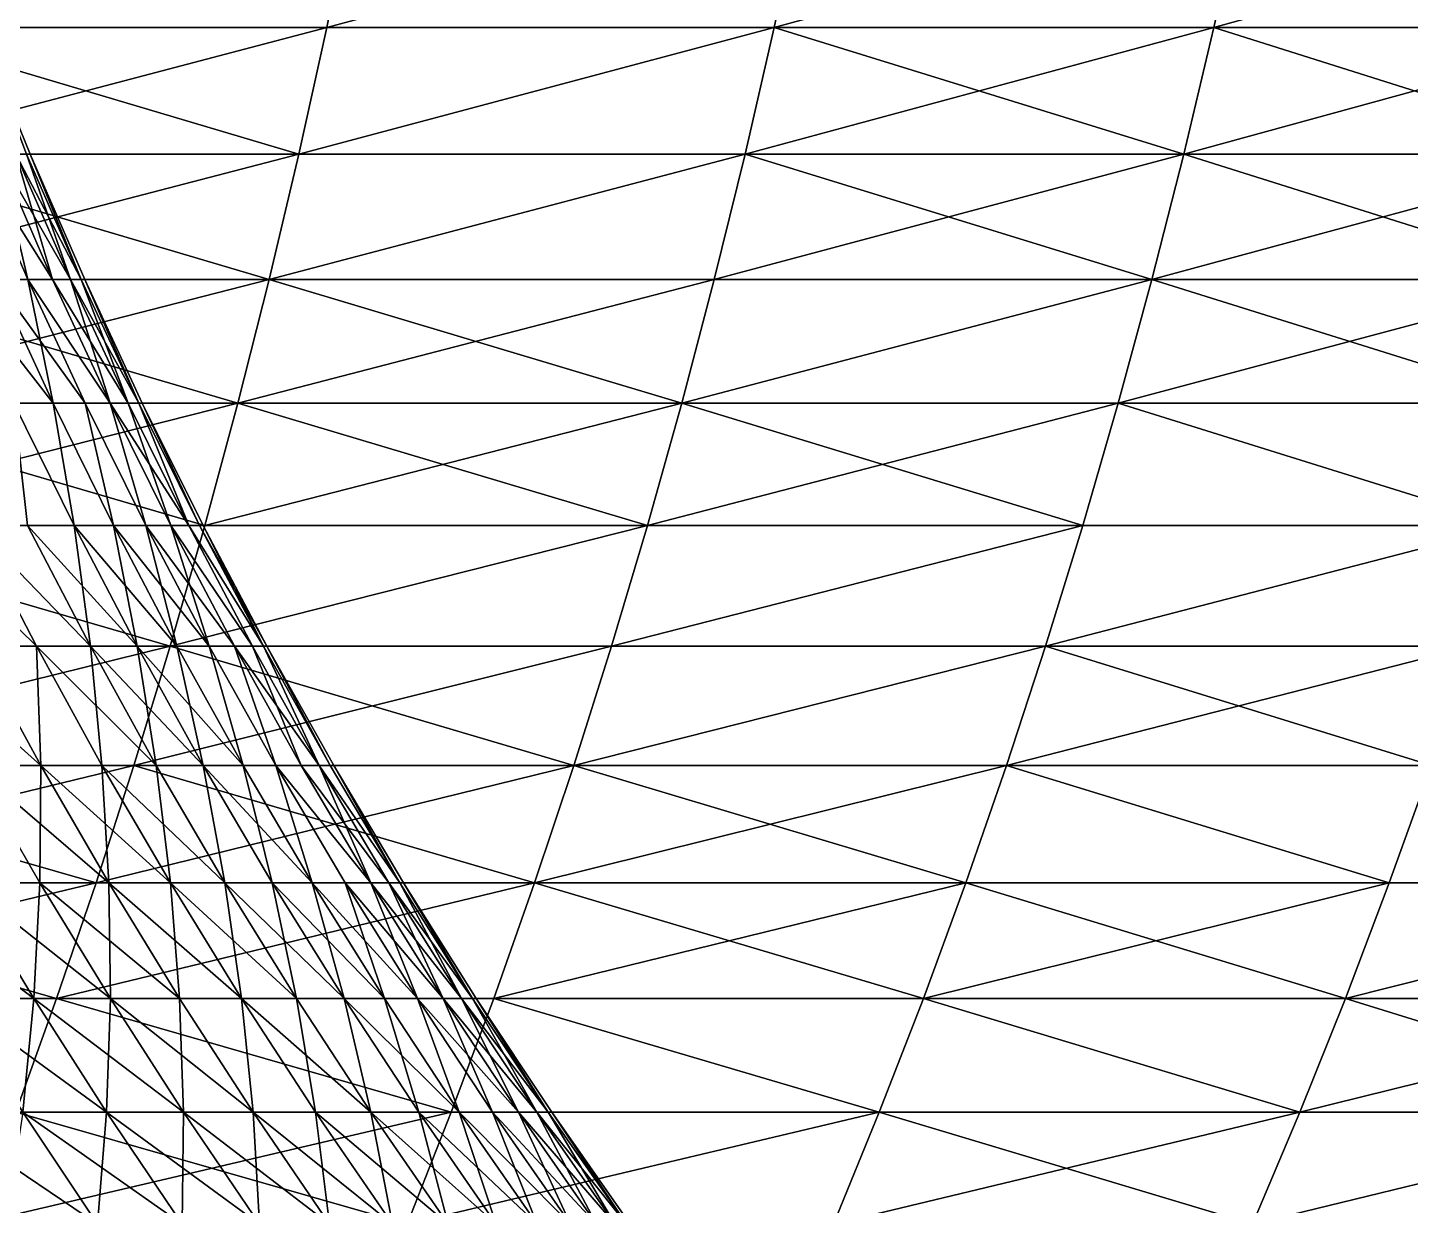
# Model space of a CAD drawing. Header units: millimetres. Extents: x -3250 to 8000, y -3250 to 3250.
# Drawn here: x 6462.5 to 6664.4, y -464.3 to -292.3 of the extents above; entities that cross this region are included whole.
import ezdxf

# ---------------------------------------------------------------- set-up
doc = ezdxf.new("R2010")
doc.units = ezdxf.units.MM
doc.header["$MEASUREMENT"] = 0
doc.layers.add('MESH_3D', color=2, linetype='CONTINUOUS')

msp = doc.modelspace()

# ---------------------------------------------------------------- linework, layer by layer
at = {"layer": 'MESH_3D'}
for points in [[(6509.97, -273.62, 25747.56), (6439.76, -292.27, 25783.34), (6506.14, -292.27, 25741.63)], [(6509.97, -273.62, 25747.56), (6443.44, -273.62, 25789.36), (6439.76, -292.27, 25783.34)], [(6575.45, -273.62, 25704.1), (6509.97, -273.62, 25747.56), (6506.14, -292.27, 25741.63)], [(6575.45, -273.62, 25704.1), (6506.14, -292.27, 25741.63), (6571.47, -292.27, 25698.27)], [(6639.82, -273.62, 25659.03), (6571.47, -292.27, 25698.27), (6635.7, -292.27, 25653.3)], [(6639.82, -273.62, 25659.03), (6575.45, -273.62, 25704.1), (6571.47, -292.27, 25698.27)], [(6703.04, -273.62, 25612.37), (6635.7, -292.27, 25653.3), (6698.78, -292.27, 25606.74)], [(6703.04, -273.62, 25612.37), (6639.82, -273.62, 25659.03), (6635.7, -292.27, 25653.3)], [(6439.76, -292.27, 916.66), (6502.07, -310.75, 964.69), (6435.84, -310.75, 923.07)], [(6506.14, -292.27, 25741.63), (6435.84, -310.75, 25776.93), (6502.07, -310.75, 25735.31)], [(6506.14, -292.27, 25741.63), (6439.76, -292.27, 25783.34), (6435.84, -310.75, 25776.93)], [(6439.76, -292.27, 916.66), (6506.14, -292.27, 958.37), (6502.07, -310.75, 964.69)], [(6462.3, -310.75, 3558.54), (6462.82, -310.75, 3600), (6455.3, -292.27, 3600)], [(6462.82, -310.75, 23100), (6455.3, -292.27, 3600), (6462.82, -310.75, 3600)], [(6462.82, -310.75, 23100), (6455.3, -292.27, 23100), (6455.3, -292.27, 3600)], [(6462.3, -310.75, 23141.46), (6455.3, -292.27, 23100), (6462.82, -310.75, 23100)], [(6502.07, -310.75, 964.69), (6571.47, -292.27, 1001.73), (6567.24, -310.75, 1007.94)], [(6506.14, -292.27, 958.37), (6571.47, -292.27, 1001.73), (6502.07, -310.75, 964.69)], [(6571.47, -292.27, 25698.27), (6502.07, -310.75, 25735.31), (6567.24, -310.75, 25692.06)], [(6571.47, -292.27, 25698.27), (6506.14, -292.27, 25741.63), (6502.07, -310.75, 25735.31)], [(6571.47, -292.27, 1001.73), (6631.31, -310.75, 1052.8), (6567.24, -310.75, 1007.94)], [(6635.7, -292.27, 25653.3), (6567.24, -310.75, 25692.06), (6631.31, -310.75, 25647.2)], [(6635.7, -292.27, 25653.3), (6571.47, -292.27, 25698.27), (6567.24, -310.75, 25692.06)], [(6571.47, -292.27, 1001.73), (6635.7, -292.27, 1046.7), (6631.31, -310.75, 1052.8)], [(6635.7, -292.27, 1046.7), (6694.24, -310.75, 1099.25), (6631.31, -310.75, 1052.8)], [(6698.78, -292.27, 25606.74), (6635.7, -292.27, 25653.3), (6631.31, -310.75, 25647.2)], [(6698.78, -292.27, 25606.74), (6631.31, -310.75, 25647.2), (6694.24, -310.75, 25600.75)], [(6635.7, -292.27, 1046.7), (6698.78, -292.27, 1093.26), (6694.24, -310.75, 1099.25)], [(6431.68, -329.03, 929.88), (6502.07, -310.75, 964.69), (6497.74, -329.03, 971.39)], [(6435.84, -310.75, 923.07), (6502.07, -310.75, 964.69), (6431.68, -329.03, 929.88)], [(6497.74, -329.03, 25728.61), (6435.84, -310.75, 25776.93), (6431.68, -329.03, 25770.12)], [(6502.07, -310.75, 25735.31), (6435.84, -310.75, 25776.93), (6497.74, -329.03, 25728.61)], [(6462.49, -329.03, 3433.64), (6458.17, -310.75, 3475.74), (6454.56, -310.75, 3434.44)], [(6457.83, -329.03, 3392.25), (6462.49, -329.03, 3433.64), (6454.56, -310.75, 3434.44)], [(6462.49, -329.03, 23266.36), (6457.83, -329.03, 23307.75), (6454.56, -310.75, 23265.56)], [(6466.12, -329.03, 23224.86), (6454.56, -310.75, 23265.56), (6458.17, -310.75, 23224.26)], [(6466.12, -329.03, 23224.86), (6462.49, -329.03, 23266.36), (6454.56, -310.75, 23265.56)], [(6466.12, -329.03, 3475.14), (6460.75, -310.75, 3517.12), (6458.17, -310.75, 3475.74)], [(6462.49, -329.03, 3433.64), (6466.12, -329.03, 3475.14), (6458.17, -310.75, 3475.74)], [(6468.72, -329.03, 23183.28), (6466.12, -329.03, 23224.86), (6458.17, -310.75, 23224.26)], [(6468.72, -329.03, 23183.28), (6458.17, -310.75, 23224.26), (6460.75, -310.75, 23182.88)], [(6468.72, -329.03, 3516.72), (6462.3, -310.75, 3558.54), (6460.75, -310.75, 3517.12)], [(6466.12, -329.03, 3475.14), (6468.72, -329.03, 3516.72), (6460.75, -310.75, 3517.12)], [(6470.28, -329.03, 23141.65), (6468.72, -329.03, 23183.28), (6460.75, -310.75, 23182.88)], [(6470.28, -329.03, 23141.65), (6460.75, -310.75, 23182.88), (6462.3, -310.75, 23141.46)], [(6470.28, -329.03, 3558.35), (6462.82, -310.75, 3600), (6462.3, -310.75, 3558.54)], [(6468.72, -329.03, 3516.72), (6470.28, -329.03, 3558.35), (6462.3, -310.75, 3558.54)], [(6470.28, -329.03, 23141.65), (6462.3, -310.75, 23141.46), (6462.82, -310.75, 23100)], [(6470.28, -329.03, 3558.35), (6470.8, -329.03, 3600), (6462.82, -310.75, 3600)], [(6470.8, -329.03, 23100), (6462.82, -310.75, 3600), (6470.8, -329.03, 3600)], [(6470.8, -329.03, 23100), (6462.82, -310.75, 23100), (6462.82, -310.75, 3600)], [(6470.28, -329.03, 23141.65), (6462.82, -310.75, 23100), (6470.8, -329.03, 23100)], [(6497.74, -329.03, 971.39), (6567.24, -310.75, 1007.94), (6562.74, -329.03, 1014.53)], [(6502.07, -310.75, 964.69), (6567.24, -310.75, 1007.94), (6497.74, -329.03, 971.39)], [(6567.24, -310.75, 25692.06), (6497.74, -329.03, 25728.61), (6562.74, -329.03, 25685.47)], [(6567.24, -310.75, 25692.06), (6502.07, -310.75, 25735.31), (6497.74, -329.03, 25728.61)], [(6562.74, -329.03, 1014.53), (6631.31, -310.75, 1052.8), (6626.65, -329.03, 1059.28)], [(6567.24, -310.75, 1007.94), (6631.31, -310.75, 1052.8), (6562.74, -329.03, 1014.53)], [(6626.65, -329.03, 25640.72), (6567.24, -310.75, 25692.06), (6562.74, -329.03, 25685.47)], [(6631.31, -310.75, 25647.2), (6567.24, -310.75, 25692.06), (6626.65, -329.03, 25640.72)], [(6631.31, -310.75, 1052.8), (6689.43, -329.03, 1105.61), (6626.65, -329.03, 1059.28)], [(6694.24, -310.75, 25600.75), (6626.65, -329.03, 25640.72), (6689.43, -329.03, 25594.39)], [(6694.24, -310.75, 25600.75), (6631.31, -310.75, 25647.2), (6626.65, -329.03, 25640.72)], [(6631.31, -310.75, 1052.8), (6694.24, -310.75, 1099.25), (6689.43, -329.03, 1105.61)], [(6431.68, -329.03, 929.88), (6493.16, -347.11, 978.47), (6427.28, -347.11, 937.07)], [(6497.74, -329.03, 25728.61), (6431.68, -329.03, 25770.12), (6427.28, -347.11, 25762.93)], [(6497.74, -329.03, 25728.61), (6427.28, -347.11, 25762.93), (6493.16, -347.11, 25721.53)], [(6431.68, -329.03, 929.88), (6497.74, -329.03, 971.39), (6493.16, -347.11, 978.47)], [(6466.19, -347.11, 23308.8), (6460.47, -347.11, 23350.28), (6452.13, -329.03, 23349.02)], [(6466.19, -347.11, 23308.8), (6452.13, -329.03, 23349.02), (6457.83, -329.03, 23307.75)], [(6466.19, -347.11, 3391.2), (6462.49, -329.03, 3433.64), (6457.83, -329.03, 3392.25)], [(6460.47, -347.11, 3349.72), (6466.19, -347.11, 3391.2), (6457.83, -329.03, 3392.25)], [(6470.88, -347.11, 23267.2), (6466.19, -347.11, 23308.8), (6457.83, -329.03, 23307.75)], [(6470.88, -347.11, 23267.2), (6457.83, -329.03, 23307.75), (6462.49, -329.03, 23266.36)], [(6462.49, -329.03, 3433.64), (6474.53, -347.11, 3474.51), (6466.12, -329.03, 3475.14)], [(6470.88, -347.11, 3432.8), (6474.53, -347.11, 3474.51), (6462.49, -329.03, 3433.64)], [(6466.19, -347.11, 3391.2), (6470.88, -347.11, 3432.8), (6462.49, -329.03, 3433.64)], [(6474.53, -347.11, 23225.49), (6462.49, -329.03, 23266.36), (6466.12, -329.03, 23224.86)], [(6474.53, -347.11, 23225.49), (6470.88, -347.11, 23267.2), (6462.49, -329.03, 23266.36)], [(6474.53, -347.11, 3474.51), (6468.72, -329.03, 3516.72), (6466.12, -329.03, 3475.14)], [(6477.14, -347.11, 23183.7), (6474.53, -347.11, 23225.49), (6466.12, -329.03, 23224.86)], [(6477.14, -347.11, 23183.7), (6466.12, -329.03, 23224.86), (6468.72, -329.03, 23183.28)], [(6468.72, -329.03, 3516.72), (6478.7, -347.11, 3558.14), (6470.28, -329.03, 3558.35)], [(6477.14, -347.11, 3516.3), (6478.7, -347.11, 3558.14), (6468.72, -329.03, 3516.72)], [(6474.53, -347.11, 3474.51), (6477.14, -347.11, 3516.3), (6468.72, -329.03, 3516.72)], [(6470.28, -329.03, 23141.65), (6477.14, -347.11, 23183.7), (6468.72, -329.03, 23183.28)], [(6478.7, -347.11, 3558.14), (6470.8, -329.03, 3600), (6470.28, -329.03, 3558.35)], [(6478.7, -347.11, 23141.86), (6470.28, -329.03, 23141.65), (6470.8, -329.03, 23100)], [(6478.7, -347.11, 23141.86), (6477.14, -347.11, 23183.7), (6470.28, -329.03, 23141.65)], [(6478.7, -347.11, 3558.14), (6479.22, -347.11, 3600), (6470.8, -329.03, 3600)], [(6479.22, -347.11, 23100), (6470.8, -329.03, 3600), (6479.22, -347.11, 3600)], [(6479.22, -347.11, 23100), (6470.8, -329.03, 23100), (6470.8, -329.03, 3600)], [(6478.7, -347.11, 23141.86), (6470.8, -329.03, 23100), (6479.22, -347.11, 23100)], [(6497.74, -329.03, 971.39), (6558, -347.11, 1021.49), (6493.16, -347.11, 978.47)], [(6562.74, -329.03, 25685.47), (6497.74, -329.03, 25728.61), (6493.16, -347.11, 25721.53)], [(6562.74, -329.03, 25685.47), (6493.16, -347.11, 25721.53), (6558, -347.11, 25678.51)], [(6497.74, -329.03, 971.39), (6562.74, -329.03, 1014.53), (6558, -347.11, 1021.49)], [(6558, -347.11, 1021.49), (6626.65, -329.03, 1059.28), (6621.73, -347.11, 1066.12)], [(6562.74, -329.03, 1014.53), (6626.65, -329.03, 1059.28), (6558, -347.11, 1021.49)], [(6626.65, -329.03, 25640.72), (6558, -347.11, 25678.51), (6621.73, -347.11, 25633.88)], [(6626.65, -329.03, 25640.72), (6562.74, -329.03, 25685.47), (6558, -347.11, 25678.51)], [(6626.65, -329.03, 1059.28), (6684.34, -347.11, 1112.33), (6621.73, -347.11, 1066.12)], [(6689.43, -329.03, 25594.39), (6626.65, -329.03, 25640.72), (6621.73, -347.11, 25633.88)], [(6689.43, -329.03, 25594.39), (6621.73, -347.11, 25633.88), (6684.34, -347.11, 25587.67)], [(6626.65, -329.03, 1059.28), (6689.43, -329.03, 1105.61), (6684.34, -347.11, 1112.33)], [(6422.65, -364.97, 944.65), (6493.16, -347.11, 978.47), (6488.35, -364.97, 985.93)], [(6427.28, -347.11, 937.07), (6493.16, -347.11, 978.47), (6422.65, -364.97, 944.65)], [(6488.35, -364.97, 25714.07), (6427.28, -347.11, 25762.93), (6422.65, -364.97, 25755.35)], [(6493.16, -347.11, 25721.53), (6427.28, -347.11, 25762.93), (6488.35, -364.97, 25714.07)], [(6469.25, -364.97, 3348.4), (6466.19, -347.11, 3391.2), (6460.47, -347.11, 3349.72)], [(6462.46, -364.97, 3306.86), (6469.25, -364.97, 3348.4), (6460.47, -347.11, 3349.72)], [(6469.25, -364.97, 23351.6), (6462.46, -364.97, 23393.14), (6460.47, -347.11, 23350.28)], [(6466.19, -347.11, 23308.8), (6469.25, -364.97, 23351.6), (6460.47, -347.11, 23350.28)], [(6475, -364.97, 3390.1), (6470.88, -347.11, 3432.8), (6466.19, -347.11, 3391.2)], [(6469.25, -364.97, 3348.4), (6475, -364.97, 3390.1), (6466.19, -347.11, 3391.2)], [(6475, -364.97, 23309.9), (6469.25, -364.97, 23351.6), (6466.19, -347.11, 23308.8)], [(6470.88, -347.11, 23267.2), (6475, -364.97, 23309.9), (6466.19, -347.11, 23308.8)], [(6479.71, -364.97, 3431.92), (6474.53, -347.11, 3474.51), (6470.88, -347.11, 3432.8)], [(6475, -364.97, 3390.1), (6479.71, -364.97, 3431.92), (6470.88, -347.11, 3432.8)], [(6479.71, -364.97, 23268.08), (6475, -364.97, 23309.9), (6470.88, -347.11, 23267.2)], [(6474.53, -347.11, 23225.49), (6479.71, -364.97, 23268.08), (6470.88, -347.11, 23267.2)], [(6483.38, -364.97, 3473.85), (6477.14, -347.11, 3516.3), (6474.53, -347.11, 3474.51)], [(6479.71, -364.97, 3431.92), (6483.38, -364.97, 3473.85), (6474.53, -347.11, 3474.51)], [(6483.38, -364.97, 23226.15), (6479.71, -364.97, 23268.08), (6474.53, -347.11, 23225.49)], [(6486, -364.97, 23184.14), (6483.38, -364.97, 23226.15), (6474.53, -347.11, 23225.49)], [(6486, -364.97, 23184.14), (6474.53, -347.11, 23225.49), (6477.14, -347.11, 23183.7)], [(6486, -364.97, 3515.86), (6478.7, -347.11, 3558.14), (6477.14, -347.11, 3516.3)], [(6483.38, -364.97, 3473.85), (6486, -364.97, 3515.86), (6477.14, -347.11, 3516.3)], [(6478.7, -347.11, 23141.86), (6486, -364.97, 23184.14), (6477.14, -347.11, 23183.7)], [(6487.58, -364.97, 3557.91), (6479.22, -347.11, 3600), (6478.7, -347.11, 3558.14)], [(6486, -364.97, 3515.86), (6487.58, -364.97, 3557.91), (6478.7, -347.11, 3558.14)], [(6487.58, -364.97, 23142.09), (6486, -364.97, 23184.14), (6478.7, -347.11, 23141.86)], [(6487.58, -364.97, 23142.09), (6478.7, -347.11, 23141.86), (6479.22, -347.11, 23100)], [(6487.58, -364.97, 3557.91), (6488.1, -364.97, 3600), (6479.22, -347.11, 3600)], [(6479.22, -347.11, 23100), (6479.22, -347.11, 3600), (6488.1, -364.97, 3600)], [(6488.1, -364.97, 23100), (6479.22, -347.11, 23100), (6488.1, -364.97, 3600)], [(6487.58, -364.97, 23142.09), (6479.22, -347.11, 23100), (6488.1, -364.97, 23100)], [(6493.16, -347.11, 978.47), (6552.99, -364.97, 1028.83), (6488.35, -364.97, 985.93)], [(6558, -347.11, 25678.51), (6493.16, -347.11, 25721.53), (6488.35, -364.97, 25714.07)], [(6558, -347.11, 25678.51), (6488.35, -364.97, 25714.07), (6552.99, -364.97, 25671.17)], [(6493.16, -347.11, 978.47), (6558, -347.11, 1021.49), (6552.99, -364.97, 1028.83)], [(6552.99, -364.97, 1028.83), (6621.73, -347.11, 1066.12), (6616.55, -364.97, 1073.33)], [(6558, -347.11, 1021.49), (6621.73, -347.11, 1066.12), (6552.99, -364.97, 1028.83)], [(6616.55, -364.97, 25626.67), (6558, -347.11, 25678.51), (6552.99, -364.97, 25671.17)], [(6621.73, -347.11, 25633.88), (6558, -347.11, 25678.51), (6616.55, -364.97, 25626.67)], [(6621.73, -347.11, 1066.12), (6678.98, -364.97, 1119.41), (6616.55, -364.97, 1073.33)], [(6678.98, -364.97, 25580.59), (6621.73, -347.11, 25633.88), (6616.55, -364.97, 25626.67)], [(6621.73, -347.11, 1066.12), (6684.34, -347.11, 1112.33), (6678.98, -364.97, 1119.41)], [(6684.34, -347.11, 25587.67), (6621.73, -347.11, 25633.88), (6678.98, -364.97, 25580.59)], [(6422.65, -364.97, 944.65), (6483.29, -382.6, 993.75), (6417.79, -382.6, 952.6)], [(6483.29, -382.6, 25706.25), (6422.65, -364.97, 25755.35), (6417.79, -382.6, 25747.4)], [(6422.65, -364.97, 944.65), (6488.35, -364.97, 985.93), (6483.29, -382.6, 993.75)], [(6488.35, -364.97, 25714.07), (6422.65, -364.97, 25755.35), (6483.29, -382.6, 25706.25)], [(6463.77, -382.6, 23436.34), (6445.78, -364.97, 23475.64), (6454.63, -364.97, 23434.49)], [(6463.77, -382.6, 23436.34), (6454.86, -382.6, 23477.71), (6445.78, -364.97, 23475.64)], [(6454.63, -364.97, 3265.51), (6471.64, -382.6, 3305.25), (6462.46, -364.97, 3306.86)], [(6463.77, -382.6, 3263.66), (6471.64, -382.6, 3305.25), (6454.63, -364.97, 3265.51)], [(6454.86, -382.6, 3222.29), (6463.77, -382.6, 3263.66), (6454.63, -364.97, 3265.51)], [(6471.64, -382.6, 23394.75), (6463.77, -382.6, 23436.34), (6454.63, -364.97, 23434.49)], [(6471.64, -382.6, 23394.75), (6454.63, -364.97, 23434.49), (6462.46, -364.97, 23393.14)], [(6471.64, -382.6, 3305.25), (6469.25, -364.97, 3348.4), (6462.46, -364.97, 3306.86)], [(6478.46, -382.6, 23352.99), (6471.64, -382.6, 23394.75), (6462.46, -364.97, 23393.14)], [(6478.46, -382.6, 23352.99), (6462.46, -364.97, 23393.14), (6469.25, -364.97, 23351.6)], [(6478.46, -382.6, 3347.01), (6475, -364.97, 3390.1), (6469.25, -364.97, 3348.4)], [(6471.64, -382.6, 3305.25), (6478.46, -382.6, 3347.01), (6469.25, -364.97, 3348.4)], [(6484.25, -382.6, 23311.06), (6478.46, -382.6, 23352.99), (6469.25, -364.97, 23351.6)], [(6484.25, -382.6, 23311.06), (6469.25, -364.97, 23351.6), (6475, -364.97, 23309.9)], [(6484.25, -382.6, 3388.94), (6479.71, -364.97, 3431.92), (6475, -364.97, 3390.1)], [(6478.46, -382.6, 3347.01), (6484.25, -382.6, 3388.94), (6475, -364.97, 3390.1)], [(6488.99, -382.6, 23269.01), (6484.25, -382.6, 23311.06), (6475, -364.97, 23309.9)], [(6488.99, -382.6, 23269.01), (6475, -364.97, 23309.9), (6479.71, -364.97, 23268.08)], [(6488.99, -382.6, 3430.99), (6483.38, -364.97, 3473.85), (6479.71, -364.97, 3431.92)], [(6484.25, -382.6, 3388.94), (6488.99, -382.6, 3430.99), (6479.71, -364.97, 3431.92)], [(6492.68, -382.6, 23226.85), (6479.71, -364.97, 23268.08), (6483.38, -364.97, 23226.15)], [(6492.68, -382.6, 23226.85), (6488.99, -382.6, 23269.01), (6479.71, -364.97, 23268.08)], [(6483.29, -382.6, 993.75), (6552.99, -364.97, 1028.83), (6547.74, -382.6, 1036.53)], [(6488.35, -364.97, 985.93), (6552.99, -364.97, 1028.83), (6483.29, -382.6, 993.75)], [(6552.99, -364.97, 25671.17), (6483.29, -382.6, 25706.25), (6547.74, -382.6, 25663.47)], [(6552.99, -364.97, 25671.17), (6488.35, -364.97, 25714.07), (6483.29, -382.6, 25706.25)], [(6483.38, -364.97, 3473.85), (6495.31, -382.6, 3515.39), (6486, -364.97, 3515.86)], [(6492.68, -382.6, 3473.15), (6495.31, -382.6, 3515.39), (6483.38, -364.97, 3473.85)], [(6488.99, -382.6, 3430.99), (6492.68, -382.6, 3473.15), (6483.38, -364.97, 3473.85)], [(6495.31, -382.6, 23184.61), (6483.38, -364.97, 23226.15), (6486, -364.97, 23184.14)], [(6495.31, -382.6, 23184.61), (6492.68, -382.6, 23226.85), (6483.38, -364.97, 23226.15)], [(6486, -364.97, 3515.86), (6496.9, -382.6, 3557.68), (6487.58, -364.97, 3557.91)], [(6495.31, -382.6, 3515.39), (6496.9, -382.6, 3557.68), (6486, -364.97, 3515.86)], [(6496.9, -382.6, 23142.32), (6486, -364.97, 23184.14), (6487.58, -364.97, 23142.09)], [(6496.9, -382.6, 23142.32), (6495.31, -382.6, 23184.61), (6486, -364.97, 23184.14)], [(6496.9, -382.6, 3557.68), (6488.1, -364.97, 3600), (6487.58, -364.97, 3557.91)], [(6487.58, -364.97, 23142.09), (6488.1, -364.97, 23100), (6497.42, -382.6, 23100)], [(6496.9, -382.6, 23142.32), (6487.58, -364.97, 23142.09), (6497.42, -382.6, 23100)], [(6496.9, -382.6, 3557.68), (6497.42, -382.6, 3600), (6488.1, -364.97, 3600)], [(6497.42, -382.6, 23100), (6488.1, -364.97, 3600), (6497.42, -382.6, 3600)], [(6497.42, -382.6, 23100), (6488.1, -364.97, 23100), (6488.1, -364.97, 3600)], [(6547.74, -382.6, 1036.53), (6616.55, -364.97, 1073.33), (6611.11, -382.6, 1080.9)], [(6552.99, -364.97, 1028.83), (6616.55, -364.97, 1073.33), (6547.74, -382.6, 1036.53)], [(6616.55, -364.97, 25626.67), (6547.74, -382.6, 25663.47), (6611.11, -382.6, 25619.1)], [(6616.55, -364.97, 25626.67), (6552.99, -364.97, 25671.17), (6547.74, -382.6, 25663.47)], [(6611.11, -382.6, 1080.9), (6678.98, -364.97, 1119.41), (6673.35, -382.6, 1126.83)], [(6616.55, -364.97, 1073.33), (6678.98, -364.97, 1119.41), (6611.11, -382.6, 1080.9)], [(6678.98, -364.97, 25580.59), (6611.11, -382.6, 25619.1), (6673.35, -382.6, 25573.17)], [(6678.98, -364.97, 25580.59), (6616.55, -364.97, 25626.67), (6611.11, -382.6, 25619.1)], [(6412.71, -400, 960.92), (6483.29, -382.6, 993.75), (6478, -400, 1001.95)], [(6417.79, -382.6, 952.6), (6483.29, -382.6, 993.75), (6412.71, -400, 960.92)], [(6483.29, -382.6, 25706.25), (6412.71, -400, 25739.08), (6478, -400, 25698.05)], [(6483.29, -382.6, 25706.25), (6417.79, -382.6, 25747.4), (6412.71, -400, 25739.08)], [(6464.38, -400, 23479.88), (6444.93, -382.6, 23518.85), (6454.86, -382.6, 23477.71)], [(6464.38, -400, 23479.88), (6454.39, -400, 23521.26), (6444.93, -382.6, 23518.85)], [(6454.39, -400, 3178.74), (6464.38, -400, 3220.12), (6454.86, -382.6, 3222.29)], [(6464.38, -400, 3220.12), (6463.77, -382.6, 3263.66), (6454.86, -382.6, 3222.29)], [(6463.77, -382.6, 23436.34), (6464.38, -400, 23479.88), (6454.86, -382.6, 23477.71)], [(6473.33, -400, 3261.73), (6471.64, -382.6, 3305.25), (6463.77, -382.6, 3263.66)], [(6464.38, -400, 3220.12), (6473.33, -400, 3261.73), (6463.77, -382.6, 3263.66)], [(6473.33, -400, 23438.27), (6464.38, -400, 23479.88), (6463.77, -382.6, 23436.34)], [(6481.24, -400, 23396.45), (6473.33, -400, 23438.27), (6463.77, -382.6, 23436.34)], [(6481.24, -400, 23396.45), (6463.77, -382.6, 23436.34), (6471.64, -382.6, 23394.75)], [(6481.24, -400, 3303.55), (6478.46, -382.6, 3347.01), (6471.64, -382.6, 3305.25)], [(6473.33, -400, 3261.73), (6481.24, -400, 3303.55), (6471.64, -382.6, 3305.25)], [(6488.11, -400, 23354.44), (6481.24, -400, 23396.45), (6471.64, -382.6, 23394.75)], [(6488.11, -400, 23354.44), (6471.64, -382.6, 23394.75), (6478.46, -382.6, 23352.99)], [(6483.29, -382.6, 993.75), (6542.25, -400, 1044.59), (6478, -400, 1001.95)], [(6547.74, -382.6, 25663.47), (6483.29, -382.6, 25706.25), (6478, -400, 25698.05)], [(6547.74, -382.6, 25663.47), (6478, -400, 25698.05), (6542.25, -400, 25655.41)], [(6488.11, -400, 3345.56), (6484.25, -382.6, 3388.94), (6478.46, -382.6, 3347.01)], [(6481.24, -400, 3303.55), (6488.11, -400, 3345.56), (6478.46, -382.6, 3347.01)], [(6493.93, -400, 23312.28), (6488.11, -400, 23354.44), (6478.46, -382.6, 23352.99)], [(6493.93, -400, 23312.28), (6478.46, -382.6, 23352.99), (6484.25, -382.6, 23311.06)], [(6483.29, -382.6, 993.75), (6547.74, -382.6, 1036.53), (6542.25, -400, 1044.59)], [(6493.93, -400, 3387.72), (6488.99, -382.6, 3430.99), (6484.25, -382.6, 3388.94)], [(6488.11, -400, 3345.56), (6493.93, -400, 3387.72), (6484.25, -382.6, 3388.94)], [(6488.99, -382.6, 23269.01), (6493.93, -400, 23312.28), (6484.25, -382.6, 23311.06)], [(6498.7, -400, 3430.02), (6492.68, -382.6, 3473.15), (6488.99, -382.6, 3430.99)], [(6493.93, -400, 3387.72), (6498.7, -400, 3430.02), (6488.99, -382.6, 3430.99)], [(6498.7, -400, 23269.98), (6493.93, -400, 23312.28), (6488.99, -382.6, 23269.01)], [(6492.68, -382.6, 23226.85), (6498.7, -400, 23269.98), (6488.99, -382.6, 23269.01)], [(6502.41, -400, 3472.42), (6495.31, -382.6, 3515.39), (6492.68, -382.6, 3473.15)], [(6498.7, -400, 3430.02), (6502.41, -400, 3472.42), (6492.68, -382.6, 3473.15)], [(6502.41, -400, 23227.58), (6498.7, -400, 23269.98), (6492.68, -382.6, 23226.85)], [(6505.06, -400, 23185.1), (6502.41, -400, 23227.58), (6492.68, -382.6, 23226.85)], [(6505.06, -400, 23185.1), (6492.68, -382.6, 23226.85), (6495.31, -382.6, 23184.61)], [(6505.06, -400, 3514.9), (6496.9, -382.6, 3557.68), (6495.31, -382.6, 3515.39)], [(6502.41, -400, 3472.42), (6505.06, -400, 3514.9), (6495.31, -382.6, 3515.39)], [(6496.9, -382.6, 23142.32), (6505.06, -400, 23185.1), (6495.31, -382.6, 23184.61)], [(6506.65, -400, 3557.44), (6497.42, -382.6, 3600), (6496.9, -382.6, 3557.68)], [(6505.06, -400, 3514.9), (6506.65, -400, 3557.44), (6496.9, -382.6, 3557.68)], [(6506.65, -400, 23142.56), (6496.9, -382.6, 23142.32), (6497.42, -382.6, 23100)], [(6506.65, -400, 23142.56), (6505.06, -400, 23185.1), (6496.9, -382.6, 23142.32)], [(6506.65, -400, 3557.44), (6507.18, -400, 3600), (6497.42, -382.6, 3600)], [(6497.42, -382.6, 23100), (6497.42, -382.6, 3600), (6507.18, -400, 3600)], [(6507.18, -400, 23100), (6497.42, -382.6, 23100), (6507.18, -400, 3600)], [(6506.65, -400, 23142.56), (6497.42, -382.6, 23100), (6507.18, -400, 23100)], [(6542.25, -400, 1044.59), (6611.11, -382.6, 1080.9), (6605.41, -400, 1088.82)], [(6547.74, -382.6, 1036.53), (6611.11, -382.6, 1080.9), (6542.25, -400, 1044.59)], [(6611.11, -382.6, 25619.1), (6547.74, -382.6, 25663.47), (6542.25, -400, 25655.41)], [(6611.11, -382.6, 25619.1), (6542.25, -400, 25655.41), (6605.41, -400, 25611.18)], [(6611.11, -382.6, 1080.9), (6667.46, -400, 1134.61), (6605.41, -400, 1088.82)], [(6673.35, -382.6, 25573.17), (6605.41, -400, 25611.18), (6667.46, -400, 25565.39)], [(6673.35, -382.6, 25573.17), (6611.11, -382.6, 25619.1), (6605.41, -400, 25611.18)], [(6611.11, -382.6, 1080.9), (6673.35, -382.6, 1126.83), (6667.46, -400, 1134.61)], [(6412.71, -400, 960.92), (6472.47, -417.15, 1010.51), (6407.39, -417.15, 969.62)], [(6478, -400, 25698.05), (6407.39, -417.15, 25730.38), (6472.47, -417.15, 25689.49)], [(6478, -400, 25698.05), (6412.71, -400, 25739.08), (6407.39, -417.15, 25730.38)], [(6412.71, -400, 960.92), (6478, -400, 1001.95), (6472.47, -417.15, 1010.51)], [(6453.18, -417.15, 3134.87), (6464.26, -417.15, 3176.23), (6454.39, -400, 3178.74)], [(6464.26, -417.15, 23523.77), (6453.18, -417.15, 23565.13), (6454.39, -400, 23521.26)], [(6464.26, -417.15, 3176.23), (6464.38, -400, 3220.12), (6454.39, -400, 3178.74)], [(6474.31, -417.15, 23482.15), (6464.26, -417.15, 23523.77), (6454.39, -400, 23521.26)], [(6474.31, -417.15, 23482.15), (6454.39, -400, 23521.26), (6464.38, -400, 23479.88)], [(6464.26, -417.15, 3176.23), (6474.31, -417.15, 3217.85), (6464.38, -400, 3220.12)], [(6464.38, -400, 3220.12), (6483.32, -417.15, 3259.71), (6473.33, -400, 3261.73)], [(6474.31, -417.15, 3217.85), (6483.32, -417.15, 3259.71), (6464.38, -400, 3220.12)], [(6473.33, -400, 23438.27), (6474.31, -417.15, 23482.15), (6464.38, -400, 23479.88)], [(6478, -400, 1001.95), (6536.51, -417.15, 1053.01), (6472.47, -417.15, 1010.51)], [(6542.25, -400, 25655.41), (6478, -400, 25698.05), (6472.47, -417.15, 25689.49)], [(6542.25, -400, 25655.41), (6472.47, -417.15, 25689.49), (6536.51, -417.15, 25646.99)], [(6473.33, -400, 3261.73), (6491.28, -417.15, 3301.78), (6481.24, -400, 3303.55)], [(6483.32, -417.15, 3259.71), (6491.28, -417.15, 3301.78), (6473.33, -400, 3261.73)], [(6483.32, -417.15, 23440.29), (6474.31, -417.15, 23482.15), (6473.33, -400, 23438.27)], [(6481.24, -400, 23396.45), (6483.32, -417.15, 23440.29), (6473.33, -400, 23438.27)], [(6478, -400, 1001.95), (6542.25, -400, 1044.59), (6536.51, -417.15, 1053.01)], [(6491.28, -417.15, 3301.78), (6488.11, -400, 3345.56), (6481.24, -400, 3303.55)], [(6491.28, -417.15, 23398.22), (6483.32, -417.15, 23440.29), (6481.24, -400, 23396.45)], [(6488.11, -400, 23354.44), (6491.28, -417.15, 23398.22), (6481.24, -400, 23396.45)], [(6498.19, -417.15, 3344.04), (6493.93, -400, 3387.72), (6488.11, -400, 3345.56)], [(6491.28, -417.15, 3301.78), (6498.19, -417.15, 3344.04), (6488.11, -400, 3345.56)], [(6498.19, -417.15, 23355.96), (6491.28, -417.15, 23398.22), (6488.11, -400, 23354.44)], [(6504.04, -417.15, 23313.54), (6498.19, -417.15, 23355.96), (6488.11, -400, 23354.44)], [(6504.04, -417.15, 23313.54), (6488.11, -400, 23354.44), (6493.93, -400, 23312.28)], [(6504.04, -417.15, 3386.46), (6498.7, -400, 3430.02), (6493.93, -400, 3387.72)], [(6498.19, -417.15, 3344.04), (6504.04, -417.15, 3386.46), (6493.93, -400, 3387.72)], [(6498.7, -400, 23269.98), (6504.04, -417.15, 23313.54), (6493.93, -400, 23312.28)], [(6498.7, -400, 3430.02), (6512.57, -417.15, 3471.66), (6502.41, -400, 3472.42)], [(6508.83, -417.15, 3429.01), (6512.57, -417.15, 3471.66), (6498.7, -400, 3430.02)], [(6504.04, -417.15, 3386.46), (6508.83, -417.15, 3429.01), (6498.7, -400, 3430.02)], [(6508.83, -417.15, 23270.99), (6504.04, -417.15, 23313.54), (6498.7, -400, 23269.98)], [(6512.57, -417.15, 23228.34), (6498.7, -400, 23269.98), (6502.41, -400, 23227.58)], [(6512.57, -417.15, 23228.34), (6508.83, -417.15, 23270.99), (6498.7, -400, 23269.98)], [(6512.57, -417.15, 3471.66), (6505.06, -400, 3514.9), (6502.41, -400, 3472.42)], [(6515.23, -417.15, 23185.6), (6502.41, -400, 23227.58), (6505.06, -400, 23185.1)], [(6515.23, -417.15, 23185.6), (6512.57, -417.15, 23228.34), (6502.41, -400, 23227.58)], [(6505.06, -400, 3514.9), (6516.83, -417.15, 3557.18), (6506.65, -400, 3557.44)], [(6515.23, -417.15, 3514.4), (6516.83, -417.15, 3557.18), (6505.06, -400, 3514.9)], [(6512.57, -417.15, 3471.66), (6515.23, -417.15, 3514.4), (6505.06, -400, 3514.9)], [(6516.83, -417.15, 23142.82), (6515.23, -417.15, 23185.6), (6505.06, -400, 23185.1)], [(6516.83, -417.15, 23142.82), (6505.06, -400, 23185.1), (6506.65, -400, 23142.56)], [(6516.83, -417.15, 3557.18), (6507.18, -400, 3600), (6506.65, -400, 3557.44)], [(6516.83, -417.15, 23142.82), (6506.65, -400, 23142.56), (6507.18, -400, 23100)], [(6516.83, -417.15, 3557.18), (6517.37, -417.15, 3600), (6507.18, -400, 3600)], [(6517.37, -417.15, 23100), (6507.18, -400, 3600), (6517.37, -417.15, 3600)], [(6517.37, -417.15, 23100), (6507.18, -400, 23100), (6507.18, -400, 3600)], [(6516.83, -417.15, 23142.82), (6507.18, -400, 23100), (6517.37, -417.15, 23100)], [(6542.25, -400, 1044.59), (6599.47, -417.15, 1097.09), (6536.51, -417.15, 1053.01)], [(6605.41, -400, 25611.18), (6536.51, -417.15, 25646.99), (6599.47, -417.15, 25602.91)], [(6605.41, -400, 25611.18), (6542.25, -400, 25655.41), (6536.51, -417.15, 25646.99)], [(6542.25, -400, 1044.59), (6605.41, -400, 1088.82), (6599.47, -417.15, 1097.09)], [(6605.41, -400, 1088.82), (6661.31, -417.15, 1142.73), (6599.47, -417.15, 1097.09)], [(6661.31, -417.15, 25557.27), (6605.41, -400, 25611.18), (6599.47, -417.15, 25602.91)], [(6605.41, -400, 1088.82), (6667.46, -400, 1134.61), (6661.31, -417.15, 1142.73)], [(6667.46, -400, 25565.39), (6605.41, -400, 25611.18), (6661.31, -417.15, 25557.27)], [(6667.46, -400, 1134.61), (6721.99, -417.15, 1189.9), (6661.31, -417.15, 1142.73)], [(6721.99, -417.15, 25510.1), (6667.46, -400, 25565.39), (6661.31, -417.15, 25557.27)], [(6407.39, -417.15, 969.62), (6466.71, -434.04, 1019.42), (6401.86, -434.04, 978.67)], [(6472.47, -417.15, 25689.49), (6407.39, -417.15, 25730.38), (6401.86, -434.04, 25721.33)], [(6472.47, -417.15, 25689.49), (6401.86, -434.04, 25721.33), (6466.71, -434.04, 25680.58)], [(6407.39, -417.15, 969.62), (6472.47, -417.15, 1010.51), (6466.71, -434.04, 1019.42)], [(6463.39, -434.04, 23568.01), (6441.07, -417.15, 23606.2), (6453.18, -417.15, 23565.13)], [(6463.39, -434.04, 23568.01), (6451.21, -434.04, 23609.33), (6441.07, -417.15, 23606.2)], [(6451.21, -434.04, 3090.67), (6463.39, -434.04, 3131.99), (6453.18, -417.15, 3134.87)], [(6463.39, -434.04, 3131.99), (6464.26, -417.15, 3176.23), (6453.18, -417.15, 3134.87)], [(6474.55, -434.04, 23526.39), (6463.39, -434.04, 23568.01), (6453.18, -417.15, 23565.13)], [(6474.55, -434.04, 23526.39), (6453.18, -417.15, 23565.13), (6464.26, -417.15, 23523.77)], [(6463.39, -434.04, 3131.99), (6474.55, -434.04, 3173.61), (6464.26, -417.15, 3176.23)], [(6474.55, -434.04, 3173.61), (6474.31, -417.15, 3217.85), (6464.26, -417.15, 3176.23)], [(6484.66, -434.04, 23484.51), (6474.55, -434.04, 23526.39), (6464.26, -417.15, 23523.77)], [(6484.66, -434.04, 23484.51), (6464.26, -417.15, 23523.77), (6474.31, -417.15, 23482.15)], [(6466.71, -434.04, 1019.42), (6536.51, -417.15, 1053.01), (6530.53, -434.04, 1061.78)], [(6472.47, -417.15, 1010.51), (6536.51, -417.15, 1053.01), (6466.71, -434.04, 1019.42)], [(6536.51, -417.15, 25646.99), (6472.47, -417.15, 25689.49), (6466.71, -434.04, 25680.58)], [(6536.51, -417.15, 25646.99), (6466.71, -434.04, 25680.58), (6530.53, -434.04, 25638.22)], [(6484.66, -434.04, 3215.49), (6483.32, -417.15, 3259.71), (6474.31, -417.15, 3217.85)], [(6474.55, -434.04, 3173.61), (6484.66, -434.04, 3215.49), (6474.31, -417.15, 3217.85)], [(6493.72, -434.04, 23442.39), (6474.31, -417.15, 23482.15), (6483.32, -417.15, 23440.29)], [(6493.72, -434.04, 23442.39), (6484.66, -434.04, 23484.51), (6474.31, -417.15, 23482.15)], [(6493.72, -434.04, 3257.61), (6491.28, -417.15, 3301.78), (6483.32, -417.15, 3259.71)], [(6484.66, -434.04, 3215.49), (6493.72, -434.04, 3257.61), (6483.32, -417.15, 3259.71)], [(6501.73, -434.04, 23400.06), (6483.32, -417.15, 23440.29), (6491.28, -417.15, 23398.22)], [(6501.73, -434.04, 23400.06), (6493.72, -434.04, 23442.39), (6483.32, -417.15, 23440.29)], [(6501.73, -434.04, 3299.94), (6498.19, -417.15, 3344.04), (6491.28, -417.15, 3301.78)], [(6493.72, -434.04, 3257.61), (6501.73, -434.04, 3299.94), (6491.28, -417.15, 3301.78)], [(6508.68, -434.04, 23357.54), (6501.73, -434.04, 23400.06), (6491.28, -417.15, 23398.22)], [(6508.68, -434.04, 23357.54), (6491.28, -417.15, 23398.22), (6498.19, -417.15, 23355.96)], [(6508.68, -434.04, 3342.46), (6504.04, -417.15, 3386.46), (6498.19, -417.15, 3344.04)], [(6501.73, -434.04, 3299.94), (6508.68, -434.04, 3342.46), (6498.19, -417.15, 3344.04)], [(6514.57, -434.04, 23314.86), (6508.68, -434.04, 23357.54), (6498.19, -417.15, 23355.96)], [(6514.57, -434.04, 23314.86), (6498.19, -417.15, 23355.96), (6504.04, -417.15, 23313.54)], [(6514.57, -434.04, 3385.14), (6508.83, -417.15, 3429.01), (6504.04, -417.15, 3386.46)], [(6508.68, -434.04, 3342.46), (6514.57, -434.04, 3385.14), (6504.04, -417.15, 3386.46)], [(6519.39, -434.04, 23272.05), (6514.57, -434.04, 23314.86), (6504.04, -417.15, 23313.54)], [(6519.39, -434.04, 23272.05), (6504.04, -417.15, 23313.54), (6508.83, -417.15, 23270.99)], [(6519.39, -434.04, 3427.95), (6512.57, -417.15, 3471.66), (6508.83, -417.15, 3429.01)], [(6514.57, -434.04, 3385.14), (6519.39, -434.04, 3427.95), (6508.83, -417.15, 3429.01)], [(6523.15, -434.04, 23229.13), (6519.39, -434.04, 23272.05), (6508.83, -417.15, 23270.99)], [(6523.15, -434.04, 23229.13), (6508.83, -417.15, 23270.99), (6512.57, -417.15, 23228.34)], [(6523.15, -434.04, 3470.87), (6515.23, -417.15, 3514.4), (6512.57, -417.15, 3471.66)], [(6519.39, -434.04, 3427.95), (6523.15, -434.04, 3470.87), (6512.57, -417.15, 3471.66)], [(6525.83, -434.04, 23186.13), (6523.15, -434.04, 23229.13), (6512.57, -417.15, 23228.34)], [(6525.83, -434.04, 23186.13), (6512.57, -417.15, 23228.34), (6515.23, -417.15, 23185.6)], [(6525.83, -434.04, 3513.87), (6516.83, -417.15, 3557.18), (6515.23, -417.15, 3514.4)], [(6523.15, -434.04, 3470.87), (6525.83, -434.04, 3513.87), (6515.23, -417.15, 3514.4)], [(6527.44, -434.04, 23143.08), (6515.23, -417.15, 23185.6), (6516.83, -417.15, 23142.82)], [(6527.44, -434.04, 23143.08), (6525.83, -434.04, 23186.13), (6515.23, -417.15, 23185.6)], [(6527.44, -434.04, 3556.92), (6517.37, -417.15, 3600), (6516.83, -417.15, 3557.18)], [(6525.83, -434.04, 3513.87), (6527.44, -434.04, 3556.92), (6516.83, -417.15, 3557.18)], [(6527.44, -434.04, 23143.08), (6516.83, -417.15, 23142.82), (6517.37, -417.15, 23100)], [(6527.44, -434.04, 3556.92), (6527.98, -434.04, 3600), (6517.37, -417.15, 3600)], [(6527.98, -434.04, 23100), (6517.37, -417.15, 3600), (6527.98, -434.04, 3600)], [(6527.98, -434.04, 23100), (6517.37, -417.15, 23100), (6517.37, -417.15, 3600)], [(6527.44, -434.04, 23143.08), (6517.37, -417.15, 23100), (6527.98, -434.04, 23100)], [(6536.51, -417.15, 1053.01), (6593.27, -434.04, 1105.71), (6530.53, -434.04, 1061.78)], [(6599.47, -417.15, 25602.91), (6530.53, -434.04, 25638.22), (6593.27, -434.04, 25594.29)], [(6599.47, -417.15, 25602.91), (6536.51, -417.15, 25646.99), (6530.53, -434.04, 25638.22)], [(6536.51, -417.15, 1053.01), (6599.47, -417.15, 1097.09), (6593.27, -434.04, 1105.71)], [(6599.47, -417.15, 1097.09), (6654.9, -434.04, 1151.19), (6593.27, -434.04, 1105.71)], [(6661.31, -417.15, 25557.27), (6593.27, -434.04, 25594.29), (6654.9, -434.04, 25548.81)], [(6661.31, -417.15, 25557.27), (6599.47, -417.15, 25602.91), (6593.27, -434.04, 25594.29)], [(6599.47, -417.15, 1097.09), (6661.31, -417.15, 1142.73), (6654.9, -434.04, 1151.19)], [(6654.9, -434.04, 1151.19), (6721.99, -417.15, 1189.9), (6715.37, -434.04, 1198.2)], [(6661.31, -417.15, 1142.73), (6721.99, -417.15, 1189.9), (6654.9, -434.04, 1151.19)], [(6721.99, -417.15, 25510.1), (6654.9, -434.04, 25548.81), (6715.37, -434.04, 25501.8)], [(6721.99, -417.15, 25510.1), (6661.31, -417.15, 25557.27), (6654.9, -434.04, 25548.81)], [(6401.86, -434.04, 978.67), (6466.71, -434.04, 1019.42), (6460.73, -450.66, 1028.69)], [(6466.71, -434.04, 25680.58), (6401.86, -434.04, 25721.33), (6460.73, -450.66, 25671.31)], [(6461.75, -450.66, 3087.42), (6463.39, -434.04, 3131.99), (6451.21, -434.04, 3090.67)], [(6474.01, -450.66, 23570.99), (6451.21, -434.04, 23609.33), (6463.39, -434.04, 23568.01)], [(6474.01, -450.66, 23570.99), (6461.75, -450.66, 23612.58), (6451.21, -434.04, 23609.33)], [(6466.71, -434.04, 1019.42), (6524.32, -450.66, 1070.89), (6460.73, -450.66, 1028.69)], [(6524.32, -450.66, 25629.11), (6466.71, -434.04, 25680.58), (6460.73, -450.66, 25671.31)], [(6461.75, -450.66, 3087.42), (6474.01, -450.66, 3129.01), (6463.39, -434.04, 3131.99)], [(6474.01, -450.66, 3129.01), (6474.55, -434.04, 3173.61), (6463.39, -434.04, 3131.99)], [(6485.23, -450.66, 23529.11), (6474.01, -450.66, 23570.99), (6463.39, -434.04, 23568.01)], [(6485.23, -450.66, 23529.11), (6463.39, -434.04, 23568.01), (6474.55, -434.04, 23526.39)], [(6466.71, -434.04, 1019.42), (6530.53, -434.04, 1061.78), (6524.32, -450.66, 1070.89)], [(6530.53, -434.04, 25638.22), (6466.71, -434.04, 25680.58), (6524.32, -450.66, 25629.11)], [(6474.01, -450.66, 3129.01), (6485.23, -450.66, 3170.89), (6474.55, -434.04, 3173.61)], [(6485.23, -450.66, 3170.89), (6484.66, -434.04, 3215.49), (6474.55, -434.04, 3173.61)], [(6495.41, -450.66, 23486.97), (6485.23, -450.66, 23529.11), (6474.55, -434.04, 23526.39)], [(6495.41, -450.66, 23486.97), (6474.55, -434.04, 23526.39), (6484.66, -434.04, 23484.51)], [(6495.41, -450.66, 3213.03), (6493.72, -434.04, 3257.61), (6484.66, -434.04, 3215.49)], [(6485.23, -450.66, 3170.89), (6495.41, -450.66, 3213.03), (6484.66, -434.04, 3215.49)], [(6493.72, -434.04, 23442.39), (6495.41, -450.66, 23486.97), (6484.66, -434.04, 23484.51)], [(6504.53, -450.66, 3255.42), (6501.73, -434.04, 3299.94), (6493.72, -434.04, 3257.61)], [(6495.41, -450.66, 3213.03), (6504.53, -450.66, 3255.42), (6493.72, -434.04, 3257.61)], [(6504.53, -450.66, 23444.58), (6495.41, -450.66, 23486.97), (6493.72, -434.04, 23442.39)], [(6512.59, -450.66, 23401.98), (6504.53, -450.66, 23444.58), (6493.72, -434.04, 23442.39)], [(6512.59, -450.66, 23401.98), (6493.72, -434.04, 23442.39), (6501.73, -434.04, 23400.06)], [(6512.59, -450.66, 3298.02), (6508.68, -434.04, 3342.46), (6501.73, -434.04, 3299.94)], [(6504.53, -450.66, 3255.42), (6512.59, -450.66, 3298.02), (6501.73, -434.04, 3299.94)], [(6508.68, -434.04, 23357.54), (6512.59, -450.66, 23401.98), (6501.73, -434.04, 23400.06)], [(6519.59, -450.66, 3340.81), (6514.57, -434.04, 3385.14), (6508.68, -434.04, 3342.46)], [(6512.59, -450.66, 3298.02), (6519.59, -450.66, 3340.81), (6508.68, -434.04, 3342.46)], [(6519.59, -450.66, 23359.19), (6512.59, -450.66, 23401.98), (6508.68, -434.04, 23357.54)], [(6525.51, -450.66, 23316.23), (6508.68, -434.04, 23357.54), (6514.57, -434.04, 23314.86)], [(6525.51, -450.66, 23316.23), (6519.59, -450.66, 23359.19), (6508.68, -434.04, 23357.54)], [(6525.51, -450.66, 3383.77), (6519.39, -434.04, 3427.95), (6514.57, -434.04, 3385.14)], [(6519.59, -450.66, 3340.81), (6525.51, -450.66, 3383.77), (6514.57, -434.04, 3385.14)], [(6519.39, -434.04, 23272.05), (6525.51, -450.66, 23316.23), (6514.57, -434.04, 23314.86)], [(6519.39, -434.04, 3427.95), (6534.15, -450.66, 3470.04), (6523.15, -434.04, 3470.87)], [(6530.37, -450.66, 3426.85), (6534.15, -450.66, 3470.04), (6519.39, -434.04, 3427.95)], [(6525.51, -450.66, 3383.77), (6530.37, -450.66, 3426.85), (6519.39, -434.04, 3427.95)], [(6530.37, -450.66, 23273.15), (6525.51, -450.66, 23316.23), (6519.39, -434.04, 23272.05)], [(6523.15, -434.04, 23229.13), (6530.37, -450.66, 23273.15), (6519.39, -434.04, 23272.05)], [(6534.15, -450.66, 3470.04), (6525.83, -434.04, 3513.87), (6523.15, -434.04, 3470.87)], [(6534.15, -450.66, 23229.96), (6530.37, -450.66, 23273.15), (6523.15, -434.04, 23229.13)], [(6536.85, -450.66, 23186.68), (6534.15, -450.66, 23229.96), (6523.15, -434.04, 23229.13)], [(6536.85, -450.66, 23186.68), (6523.15, -434.04, 23229.13), (6525.83, -434.04, 23186.13)], [(6530.53, -434.04, 1061.78), (6586.83, -450.66, 1114.67), (6524.32, -450.66, 1070.89)], [(6586.83, -450.66, 25585.33), (6530.53, -434.04, 25638.22), (6524.32, -450.66, 25629.11)], [(6525.83, -434.04, 3513.87), (6538.47, -450.66, 3556.65), (6527.44, -434.04, 3556.92)], [(6536.85, -450.66, 3513.32), (6538.47, -450.66, 3556.65), (6525.83, -434.04, 3513.87)], [(6534.15, -450.66, 3470.04), (6536.85, -450.66, 3513.32), (6525.83, -434.04, 3513.87)], [(6527.44, -434.04, 23143.08), (6536.85, -450.66, 23186.68), (6525.83, -434.04, 23186.13)], [(6538.47, -450.66, 3556.65), (6527.98, -434.04, 3600), (6527.44, -434.04, 3556.92)], [(6538.47, -450.66, 23143.35), (6527.44, -434.04, 23143.08), (6527.98, -434.04, 23100)], [(6538.47, -450.66, 23143.35), (6536.85, -450.66, 23186.68), (6527.44, -434.04, 23143.08)], [(6538.47, -450.66, 3556.65), (6539.01, -450.66, 3600), (6527.98, -434.04, 3600)], [(6539.01, -450.66, 23100), (6527.98, -434.04, 23100), (6527.98, -434.04, 3600)], [(6539.01, -450.66, 23100), (6527.98, -434.04, 3600), (6539.01, -450.66, 3600)], [(6538.47, -450.66, 23143.35), (6527.98, -434.04, 23100), (6539.01, -450.66, 23100)], [(6530.53, -434.04, 1061.78), (6593.27, -434.04, 1105.71), (6586.83, -450.66, 1114.67)], [(6593.27, -434.04, 25594.29), (6530.53, -434.04, 25638.22), (6586.83, -450.66, 25585.33)], [(6593.27, -434.04, 1105.71), (6648.24, -450.66, 1159.98), (6586.83, -450.66, 1114.67)], [(6648.24, -450.66, 25540.02), (6593.27, -434.04, 25594.29), (6586.83, -450.66, 25585.33)], [(6593.27, -434.04, 1105.71), (6654.9, -434.04, 1151.19), (6648.24, -450.66, 1159.98)], [(6654.9, -434.04, 25548.81), (6593.27, -434.04, 25594.29), (6648.24, -450.66, 25540.02)], [(6654.9, -434.04, 1151.19), (6708.5, -450.66, 1206.82), (6648.24, -450.66, 1159.98)], [(6715.37, -434.04, 25501.8), (6654.9, -434.04, 25548.81), (6648.24, -450.66, 25540.02)], [(6715.37, -434.04, 25501.8), (6648.24, -450.66, 25540.02), (6708.5, -450.66, 25493.18)], [(6654.9, -434.04, 1151.19), (6715.37, -434.04, 1198.2), (6708.5, -450.66, 1206.82)], [(6472.68, -466.99, 23615.95), (6448.45, -450.66, 23653.85), (6461.75, -450.66, 23612.58)], [(6472.68, -466.99, 23615.95), (6459.3, -466.99, 23657.49), (6448.45, -450.66, 23653.85)], [(6460.73, -450.66, 1028.69), (6517.87, -466.99, 1080.34), (6454.52, -466.99, 1038.3)], [(6524.32, -450.66, 25629.11), (6454.52, -466.99, 25661.7), (6517.87, -466.99, 25619.66)], [(6524.32, -450.66, 25629.11), (6460.73, -450.66, 25671.31), (6454.52, -466.99, 25661.7)], [(6459.3, -466.99, 3042.51), (6472.68, -466.99, 3084.05), (6461.75, -450.66, 3087.42)], [(6460.73, -450.66, 1028.69), (6524.32, -450.66, 1070.89), (6517.87, -466.99, 1080.34)], [(6472.68, -466.99, 3084.05), (6474.01, -450.66, 3129.01), (6461.75, -450.66, 3087.42)], [(6485.03, -466.99, 23574.09), (6461.75, -450.66, 23612.58), (6474.01, -450.66, 23570.99)], [(6485.03, -466.99, 23574.09), (6472.68, -466.99, 23615.95), (6461.75, -450.66, 23612.58)], [(6472.68, -466.99, 3084.05), (6485.03, -466.99, 3125.91), (6474.01, -450.66, 3129.01)], [(6485.03, -466.99, 3125.91), (6485.23, -450.66, 3170.89), (6474.01, -450.66, 3129.01)], [(6496.32, -466.99, 23531.94), (6485.03, -466.99, 23574.09), (6474.01, -450.66, 23570.99)], [(6496.32, -466.99, 23531.94), (6474.01, -450.66, 23570.99), (6485.23, -450.66, 23529.11)], [(6485.03, -466.99, 3125.91), (6496.32, -466.99, 3168.06), (6485.23, -450.66, 3170.89)], [(6496.32, -466.99, 3168.06), (6495.41, -450.66, 3213.03), (6485.23, -450.66, 3170.89)], [(6506.56, -466.99, 23489.51), (6496.32, -466.99, 23531.94), (6485.23, -450.66, 23529.11)], [(6506.56, -466.99, 23489.51), (6485.23, -450.66, 23529.11), (6495.41, -450.66, 23486.97)], [(6506.56, -466.99, 3210.49), (6504.53, -450.66, 3255.42), (6495.41, -450.66, 3213.03)], [(6496.32, -466.99, 3168.06), (6506.56, -466.99, 3210.49), (6495.41, -450.66, 3213.03)], [(6515.74, -466.99, 23446.84), (6495.41, -450.66, 23486.97), (6504.53, -450.66, 23444.58)], [(6515.74, -466.99, 23446.84), (6506.56, -466.99, 23489.51), (6495.41, -450.66, 23486.97)], [(6515.74, -466.99, 3253.16), (6512.59, -450.66, 3298.02), (6504.53, -450.66, 3255.42)], [(6506.56, -466.99, 3210.49), (6515.74, -466.99, 3253.16), (6504.53, -450.66, 3255.42)], [(6523.86, -466.99, 23403.96), (6504.53, -450.66, 23444.58), (6512.59, -450.66, 23401.98)], [(6523.86, -466.99, 23403.96), (6515.74, -466.99, 23446.84), (6504.53, -450.66, 23444.58)], [(6523.86, -466.99, 3296.04), (6519.59, -450.66, 3340.81), (6512.59, -450.66, 3298.02)], [(6515.74, -466.99, 3253.16), (6523.86, -466.99, 3296.04), (6512.59, -450.66, 3298.02)], [(6530.9, -466.99, 23360.89), (6523.86, -466.99, 23403.96), (6512.59, -450.66, 23401.98)], [(6530.9, -466.99, 23360.89), (6512.59, -450.66, 23401.98), (6519.59, -450.66, 23359.19)], [(6517.87, -466.99, 1080.34), (6586.83, -450.66, 1114.67), (6580.16, -466.99, 1123.95)], [(6524.32, -450.66, 1070.89), (6586.83, -450.66, 1114.67), (6517.87, -466.99, 1080.34)], [(6586.83, -450.66, 25585.33), (6517.87, -466.99, 25619.66), (6580.16, -466.99, 25576.05)], [(6586.83, -450.66, 25585.33), (6524.32, -450.66, 25629.11), (6517.87, -466.99, 25619.66)], [(6530.9, -466.99, 3339.11), (6525.51, -450.66, 3383.77), (6519.59, -450.66, 3340.81)], [(6523.86, -466.99, 3296.04), (6530.9, -466.99, 3339.11), (6519.59, -450.66, 3340.81)], [(6536.86, -466.99, 23317.66), (6519.59, -450.66, 23359.19), (6525.51, -450.66, 23316.23)], [(6536.86, -466.99, 23317.66), (6530.9, -466.99, 23360.89), (6519.59, -450.66, 23359.19)], [(6536.86, -466.99, 3382.34), (6530.37, -450.66, 3426.85), (6525.51, -450.66, 3383.77)], [(6530.9, -466.99, 3339.11), (6536.86, -466.99, 3382.34), (6525.51, -450.66, 3383.77)], [(6541.75, -466.99, 23274.29), (6525.51, -450.66, 23316.23), (6530.37, -450.66, 23273.15)], [(6541.75, -466.99, 23274.29), (6536.86, -466.99, 23317.66), (6525.51, -450.66, 23316.23)], [(6541.75, -466.99, 3425.71), (6534.15, -450.66, 3470.04), (6530.37, -450.66, 3426.85)], [(6536.86, -466.99, 3382.34), (6541.75, -466.99, 3425.71), (6530.37, -450.66, 3426.85)], [(6545.55, -466.99, 23230.81), (6541.75, -466.99, 23274.29), (6530.37, -450.66, 23273.15)], [(6545.55, -466.99, 23230.81), (6530.37, -450.66, 23273.15), (6534.15, -450.66, 23229.96)], [(6545.55, -466.99, 3469.19), (6536.85, -450.66, 3513.32), (6534.15, -450.66, 3470.04)], [(6541.75, -466.99, 3425.71), (6545.55, -466.99, 3469.19), (6534.15, -450.66, 3470.04)], [(6548.27, -466.99, 23187.25), (6545.55, -466.99, 23230.81), (6534.15, -450.66, 23229.96)], [(6548.27, -466.99, 23187.25), (6534.15, -450.66, 23229.96), (6536.85, -450.66, 23186.68)], [(6548.27, -466.99, 3512.75), (6538.47, -450.66, 3556.65), (6536.85, -450.66, 3513.32)], [(6545.55, -466.99, 3469.19), (6548.27, -466.99, 3512.75), (6536.85, -450.66, 3513.32)], [(6549.91, -466.99, 23143.64), (6548.27, -466.99, 23187.25), (6536.85, -450.66, 23186.68)], [(6549.91, -466.99, 23143.64), (6536.85, -450.66, 23186.68), (6538.47, -450.66, 23143.35)], [(6549.91, -466.99, 3556.36), (6539.01, -450.66, 3600), (6538.47, -450.66, 3556.65)], [(6548.27, -466.99, 3512.75), (6549.91, -466.99, 3556.36), (6538.47, -450.66, 3556.65)], [(6549.91, -466.99, 23143.64), (6538.47, -450.66, 23143.35), (6539.01, -450.66, 23100)], [(6549.91, -466.99, 3556.36), (6550.45, -466.99, 3600), (6539.01, -450.66, 3600)], [(6539.01, -450.66, 23100), (6539.01, -450.66, 3600), (6550.45, -466.99, 3600)], [(6550.45, -466.99, 23100), (6539.01, -450.66, 23100), (6550.45, -466.99, 3600)], [(6549.91, -466.99, 23143.64), (6539.01, -450.66, 23100), (6550.45, -466.99, 23100)], [(6586.83, -450.66, 1114.67), (6641.33, -466.99, 1169.1), (6580.16, -466.99, 1123.95)], [(6648.24, -450.66, 25540.02), (6586.83, -450.66, 25585.33), (6580.16, -466.99, 25576.05)], [(6648.24, -450.66, 25540.02), (6580.16, -466.99, 25576.05), (6641.33, -466.99, 25530.9)], [(6586.83, -450.66, 1114.67), (6648.24, -450.66, 1159.98), (6641.33, -466.99, 1169.1)], [(6641.33, -466.99, 1169.1), (6708.5, -450.66, 1206.82), (6701.36, -466.99, 1215.77)], [(6648.24, -450.66, 1159.98), (6708.5, -450.66, 1206.82), (6641.33, -466.99, 1169.1)], [(6708.5, -450.66, 25493.18), (6641.33, -466.99, 25530.9), (6701.36, -466.99, 25484.23)], [(6708.5, -450.66, 25493.18), (6648.24, -450.66, 25540.02), (6641.33, -466.99, 25530.9)]]:
    msp.add_3dface(points, dxfattribs=at)

doc.saveas('drawing.dxf')
